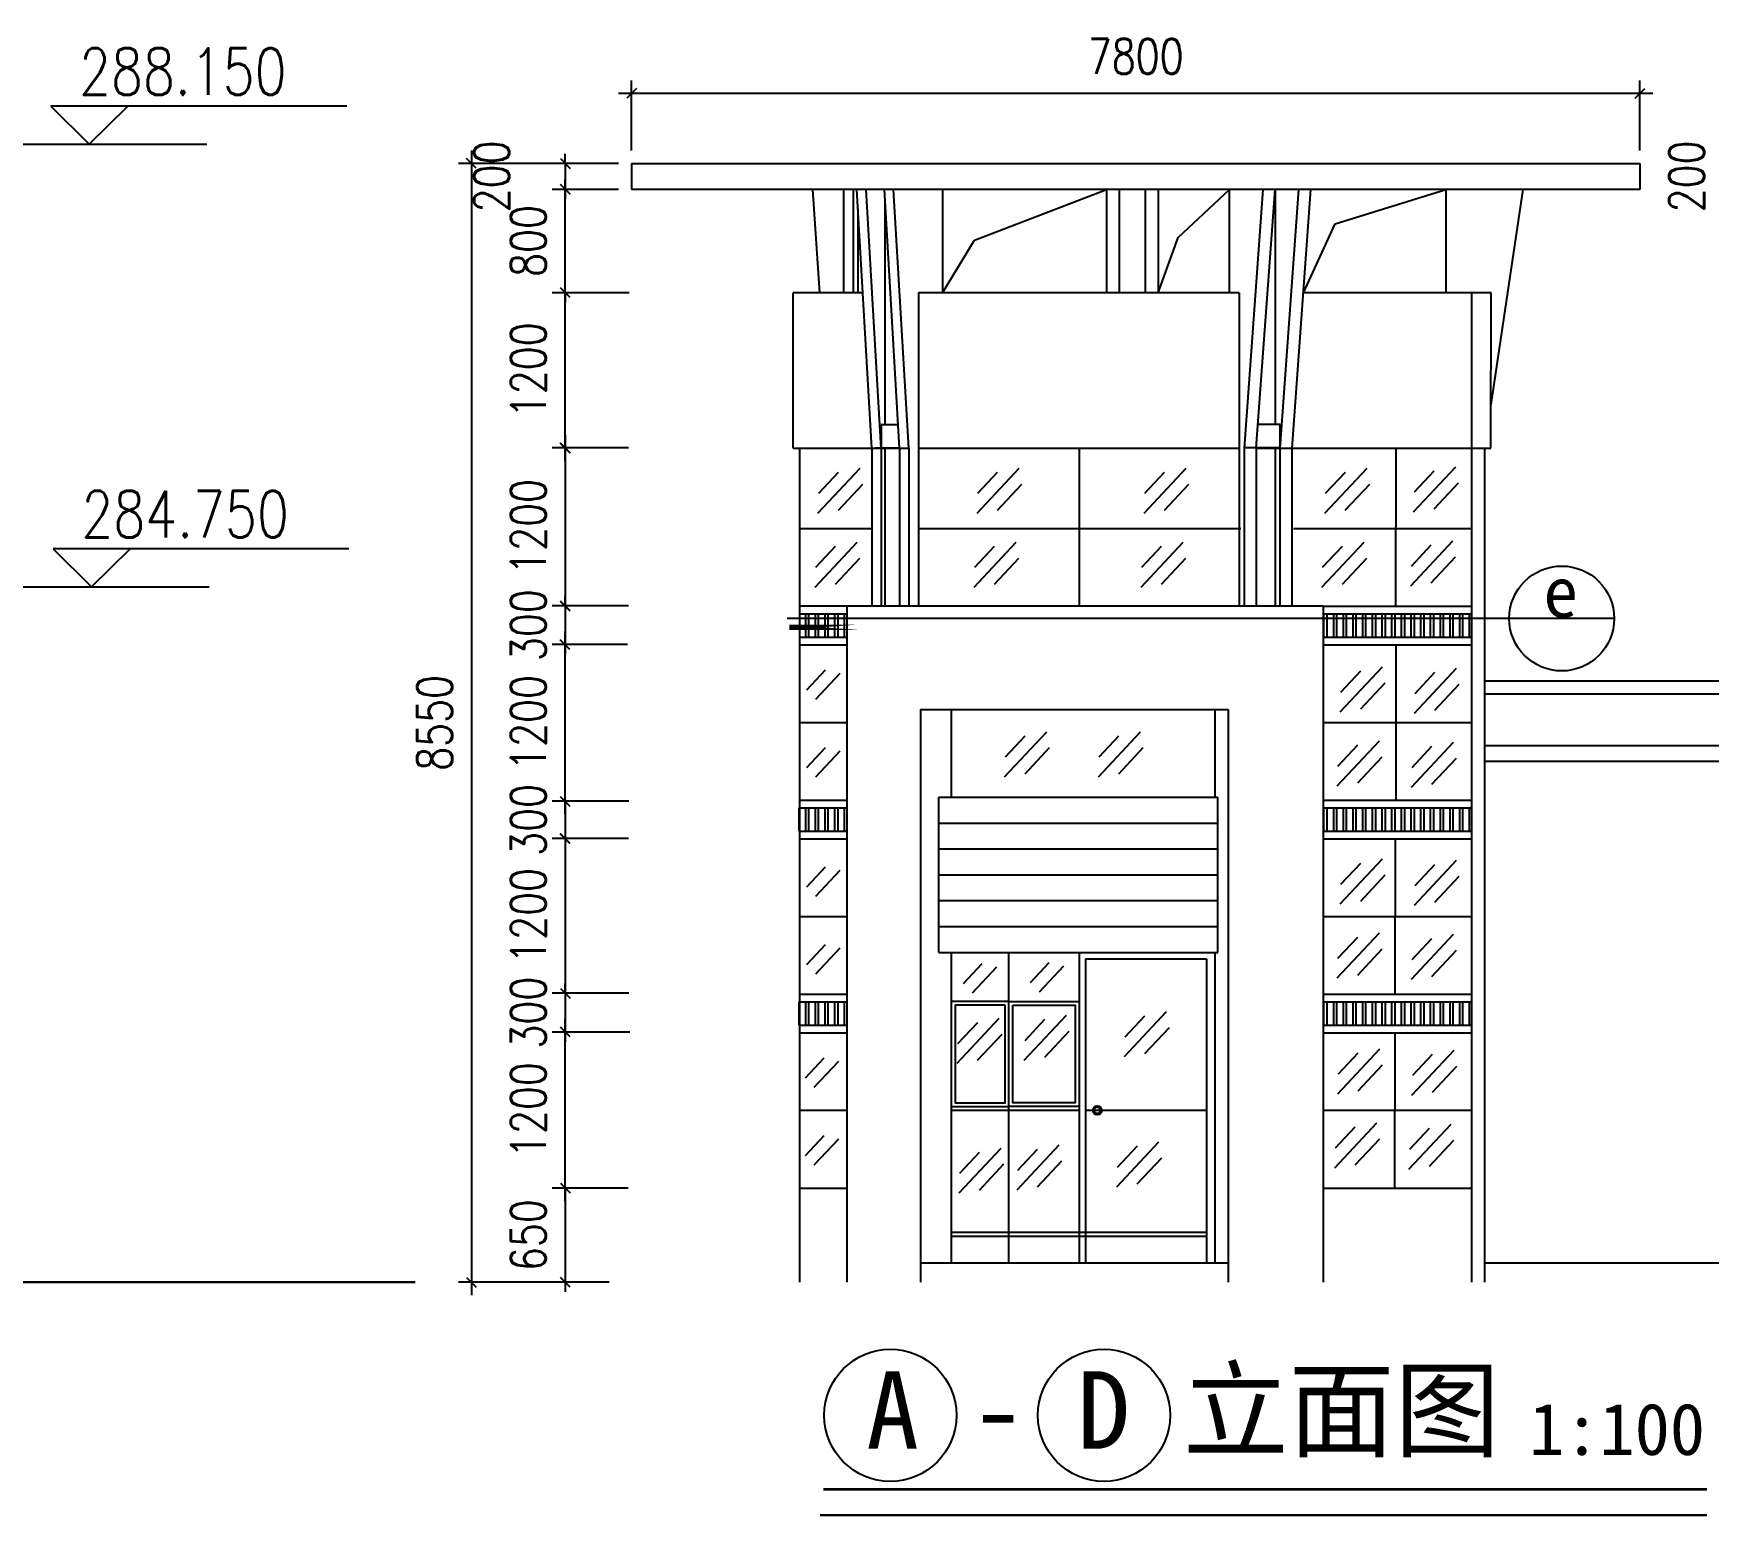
# Model space of a CAD drawing. Extents: x 249174 to 363784, y -3149 to 82603.
# Drawn here: x 343361 to 356317, y -294 to 11173 of the extents above; entities that cross this region are included whole.
import ezdxf

# ---------------------------------------------------------------- set-up
doc = ezdxf.new("R2010")
doc.units = 0
doc.header["$LTSCALE"] = 1000
doc.header["$MEASUREMENT"] = 0
doc.linetypes.add('DOTE', pattern=[2.42, 2, -0.2, 0.02, -0.2])
doc.layers.get('0').update_dxf_attribs({"linetype": 'CONTINUOUS'})
doc.layers.get('DEFPOINTS').update_dxf_attribs({"color": 6, "linetype": 'CONTINUOUS'})
for name, color, linetype in [('111', 4, 'CONTINUOUS'), ('3', 84, 'CONTINUOUS'), ('DIM', 3, 'CONTINUOUS'), ('DOTE', 4, 'DOTE'), ('LAYER7', 8, 'CONTINUOUS'), ('PUB_TEXT', 7, 'CONTINUOUS'), ('W', 6, 'CONTINUOUS'), ('WALL', 255, 'CONTINUOUS')]:
    doc.layers.add(name, color=color, linetype=linetype)
doc.styles.add('DIM_FONT', font='SIMPLEX', dxfattribs={"width": 0.8})
doc.styles.add('HZTXT', font='SIMSUN.TTF')
doc.dimstyles.new('DIMN', dxfattribs={"dimtxt": 300, "dimasz": 1, "dimexe": 250, "dimexo": 300, "dimgap": 150, "dimtad": 1, "dimdec": 0, "dimzin": 0, "dimtxsty": 'DIM_FONT', "dimblk": '_DIMX', "dimblk1": '_DIMX', "dimblk2": '_DIMX', "dimcen": 100, "dimdle": 250, "dimclrd": 3, "dimclre": 3, "dimclrt": 7, "dimazin": 3, "dimtfac": 1, "dimtdec": 0, "dimtix": 1, "dimtmove": 0, "dimatfit": 3, "dimtolj": 1, "dimtzin": 0})

# ---------------------------------------------------------------- blocks, each defined once
blk = doc.blocks.new('_OBLIQUE')
at = {"color": 0, "linetype": 'BYBLOCK'}
blk.add_line((-0.5, -0.5), (0.5, 0.5), dxfattribs=at)
blk = doc.blocks.new('*D121')
at = {"color": 3, "linetype": 'BYBLOCK'}
for p, q in [((292711, -89472), (292711, -98323)), ((293548, -89572), (292611, -89572)), ((293548, -98223), (292611, -98223))]:
    blk.add_line(p, q, dxfattribs=at)
at = {"layer": 'DEFPOINTS', "color": 0, "linetype": 'BYBLOCK'}
for p in [(293648, -89572), (292711, -98223), (293648, -98223)]:
    blk.add_point(p, dxfattribs=at)
at = {"color": 3, "linetype": 'BYBLOCK', "xscale": 75, "yscale": 75, "zscale": 75}
for p, rotation in [((292711, -89572), 90), ((292711, -98223), 270)]:
    blk.add_blockref('_OBLIQUE', p, dxfattribs=dict(at, rotation=rotation))
at = {"color": 7, "linetype": 'BYBLOCK', "insert": (292426, -93898), "char_height": 270, "attachment_point": 5, "rotation": 90, "style": 'DIM_FONT'}
blk.add_mtext('\\A1;8550', dxfattribs=at)
blk = doc.blocks.new('_DIMX')
blk.add_line((-150, 0), (150, 0))
at = {"const_width": 50}
blk.add_lwpolyline([(-70, -70), (70, 70)], dxfattribs=at)
blk = doc.blocks.new('*D104')
at = {"color": 3, "linetype": 'BYBLOCK'}
for p, q in [((265118, -93945), (265118, -93870)), ((265118, -94745), (265118, -93945)), ((265318, -94745), (265018, -94745)), ((265118, -94745), (265118, -94820))]:
    blk.add_line(p, q, dxfattribs=at)
at = {"layer": 'DEFPOINTS', "color": 0, "linetype": 'BYBLOCK'}
for p in [(265118, -93945), (265118, -93945), (265418, -94745)]:
    blk.add_point(p, dxfattribs=at)
at = {"color": 3, "linetype": 'BYBLOCK', "xscale": 75, "yscale": 75, "zscale": 75}
for p, rotation in [((265118, -93945), 270), ((265118, -94745), 90)]:
    blk.add_blockref('_OBLIQUE', p, dxfattribs=dict(at, rotation=rotation))
at = {"color": 7, "linetype": 'BYBLOCK', "insert": (264833, -94345), "char_height": 270, "attachment_point": 5, "rotation": 90, "style": 'DIM_FONT'}
blk.add_mtext('\\A1;800', dxfattribs=at)
blk = doc.blocks.new('*D113')
at = {"color": 3, "linetype": 'BYBLOCK'}
for p, q in [((293436, -97495), (293436, -97420)), ((293436, -97495), (293436, -98223)), ((293777, -98223), (293336, -98223)), ((293436, -98223), (293436, -98298))]:
    blk.add_line(p, q, dxfattribs=at)
at = {"layer": 'DEFPOINTS', "color": 0, "linetype": 'BYBLOCK'}
for p in [(293436, -97495), (293436, -98223), (293877, -98223)]:
    blk.add_point(p, dxfattribs=at)
at = {"color": 3, "linetype": 'BYBLOCK', "xscale": 75, "yscale": 75, "zscale": 75}
for p, rotation in [((293436, -97495), 270), ((293436, -98223), 90)]:
    blk.add_blockref('_OBLIQUE', p, dxfattribs=dict(at, rotation=rotation))
at = {"color": 7, "linetype": 'BYBLOCK', "insert": (293151, -97859), "char_height": 270, "attachment_point": 5, "rotation": 90, "style": 'DIM_FONT'}
blk.add_mtext('\\A1;650', dxfattribs=at)
blk = doc.blocks.new('*D105')
at = {"color": 3, "linetype": 'BYBLOCK'}
for p, q in [((265118, -96045), (265118, -94645)), ((265612, -94745), (265018, -94745)), ((265607, -95945), (265018, -95945))]:
    blk.add_line(p, q, dxfattribs=at)
at = {"layer": 'DEFPOINTS', "color": 0, "linetype": 'BYBLOCK'}
for p in [(265118, -94745), (265712, -94745), (265707, -95945)]:
    blk.add_point(p, dxfattribs=at)
at = {"color": 3, "linetype": 'BYBLOCK', "xscale": 75, "yscale": 75, "zscale": 75}
for p, rotation in [((265118, -94745), 90), ((265118, -95945), 270)]:
    blk.add_blockref('_OBLIQUE', p, dxfattribs=dict(at, rotation=rotation))
at = {"color": 7, "linetype": 'BYBLOCK', "insert": (264833, -95345), "char_height": 270, "attachment_point": 5, "rotation": 90, "style": 'DIM_FONT'}
blk.add_mtext('\\A1;1200', dxfattribs=at)
blk = doc.blocks.new('*D106')
at = {"color": 3, "linetype": 'BYBLOCK'}
for p, q in [((265117, -95845), (265117, -97267)), ((265318, -95945), (265017, -95945)), ((265368, -97167), (265017, -97167))]:
    blk.add_line(p, q, dxfattribs=at)
at = {"layer": 'DEFPOINTS', "color": 0, "linetype": 'BYBLOCK'}
for p in [(265418, -95945), (265117, -97167), (265468, -97167)]:
    blk.add_point(p, dxfattribs=at)
at = {"color": 3, "linetype": 'BYBLOCK', "xscale": 75, "yscale": 75, "zscale": 75}
for p, rotation in [((265117, -95945), 90), ((265117, -97167), 270)]:
    blk.add_blockref('_OBLIQUE', p, dxfattribs=dict(at, rotation=rotation))
at = {"color": 7, "linetype": 'BYBLOCK', "insert": (264832, -96556), "char_height": 270, "attachment_point": 5, "rotation": 90, "style": 'DIM_FONT'}
blk.add_mtext('\\A1;1200', dxfattribs=at)
blk = doc.blocks.new('*D107')
at = {"color": 3, "linetype": 'BYBLOCK'}
for p, q in [((265607, -97166), (265017, -97166)), ((265117, -97166), (265117, -97091)), ((265117, -97166), (265117, -97466)), ((265601, -97466), (265017, -97466)), ((265117, -97466), (265117, -97541))]:
    blk.add_line(p, q, dxfattribs=at)
at = {"layer": 'DEFPOINTS', "color": 0, "linetype": 'BYBLOCK'}
for p in [(265707, -97166), (265117, -97466), (265701, -97466)]:
    blk.add_point(p, dxfattribs=at)
at = {"color": 3, "linetype": 'BYBLOCK', "xscale": 75, "yscale": 75, "zscale": 75}
for p, rotation in [((265117, -97166), 270), ((265117, -97466), 90)]:
    blk.add_blockref('_OBLIQUE', p, dxfattribs=dict(at, rotation=rotation))
at = {"color": 7, "linetype": 'BYBLOCK', "insert": (264832, -97316), "char_height": 270, "attachment_point": 5, "rotation": 90, "style": 'DIM_FONT'}
blk.add_mtext('\\A1;300', dxfattribs=at)
blk = doc.blocks.new('*D108')
at = {"color": 3, "linetype": 'BYBLOCK'}
for p, q in [((265117, -98778), (265117, -97366)), ((265601, -97466), (265017, -97466)), ((265610, -98678), (265017, -98678))]:
    blk.add_line(p, q, dxfattribs=at)
at = {"layer": 'DEFPOINTS', "color": 0, "linetype": 'BYBLOCK'}
for p in [(265117, -97466), (265701, -97466), (265710, -98678)]:
    blk.add_point(p, dxfattribs=at)
at = {"color": 3, "linetype": 'BYBLOCK', "xscale": 75, "yscale": 75, "zscale": 75}
for p, rotation in [((265117, -97466), 90), ((265117, -98678), 270)]:
    blk.add_blockref('_OBLIQUE', p, dxfattribs=dict(at, rotation=rotation))
at = {"color": 7, "linetype": 'BYBLOCK', "insert": (264832, -98072), "char_height": 270, "attachment_point": 5, "rotation": 90, "style": 'DIM_FONT'}
blk.add_mtext('\\A1;1200', dxfattribs=at)
blk = doc.blocks.new('*D109')
at = {"color": 3, "linetype": 'BYBLOCK'}
for p, q in [((265610, -98678), (265017, -98678)), ((265117, -98678), (265117, -98603)), ((265117, -98678), (265117, -98966)), ((265607, -98966), (265017, -98966)), ((265117, -98966), (265117, -99041))]:
    blk.add_line(p, q, dxfattribs=at)
at = {"layer": 'DEFPOINTS', "color": 0, "linetype": 'BYBLOCK'}
for p in [(265710, -98678), (265117, -98966), (265707, -98966)]:
    blk.add_point(p, dxfattribs=at)
at = {"color": 3, "linetype": 'BYBLOCK', "xscale": 75, "yscale": 75, "zscale": 75}
for p, rotation in [((265117, -98678), 270), ((265117, -98966), 90)]:
    blk.add_blockref('_OBLIQUE', p, dxfattribs=dict(at, rotation=rotation))
at = {"color": 7, "linetype": 'BYBLOCK', "insert": (264832, -98822), "char_height": 270, "attachment_point": 5, "rotation": 90, "style": 'DIM_FONT'}
blk.add_mtext('\\A1;300', dxfattribs=at)
blk = doc.blocks.new('*D110')
at = {"color": 3, "linetype": 'BYBLOCK'}
for p, q in [((265607, -98966), (265018, -98966)), ((265118, -98866), (265118, -100262)), ((265611, -100162), (265018, -100162))]:
    blk.add_line(p, q, dxfattribs=at)
at = {"layer": 'DEFPOINTS', "color": 0, "linetype": 'BYBLOCK'}
for p in [(265707, -98966), (265118, -100162), (265711, -100162)]:
    blk.add_point(p, dxfattribs=at)
at = {"color": 3, "linetype": 'BYBLOCK', "xscale": 75, "yscale": 75, "zscale": 75}
for p, rotation in [((265118, -98966), 90), ((265118, -100162), 270)]:
    blk.add_blockref('_OBLIQUE', p, dxfattribs=dict(at, rotation=rotation))
at = {"color": 7, "linetype": 'BYBLOCK', "insert": (264833, -99564), "char_height": 270, "attachment_point": 5, "rotation": 90, "style": 'DIM_FONT'}
blk.add_mtext('\\A1;1200', dxfattribs=at)
blk = doc.blocks.new('*D111')
at = {"color": 3, "linetype": 'BYBLOCK'}
for p, q in [((265118, -100162), (265118, -100087)), ((265611, -100162), (265018, -100162)), ((265118, -100162), (265118, -100462)), ((265617, -100462), (265018, -100462)), ((265118, -100462), (265118, -100537))]:
    blk.add_line(p, q, dxfattribs=at)
at = {"layer": 'DEFPOINTS', "color": 0, "linetype": 'BYBLOCK'}
for p in [(265711, -100162), (265118, -100462), (265717, -100462)]:
    blk.add_point(p, dxfattribs=at)
at = {"color": 3, "linetype": 'BYBLOCK', "xscale": 75, "yscale": 75, "zscale": 75}
for p, rotation in [((265118, -100162), 270), ((265118, -100462), 90)]:
    blk.add_blockref('_OBLIQUE', p, dxfattribs=dict(at, rotation=rotation))
at = {"color": 7, "linetype": 'BYBLOCK', "insert": (264833, -100312), "char_height": 270, "attachment_point": 5, "rotation": 90, "style": 'DIM_FONT'}
blk.add_mtext('\\A1;300', dxfattribs=at)
blk = doc.blocks.new('*D112')
at = {"color": 3, "linetype": 'BYBLOCK'}
for p, q in [((293436, -97595), (293436, -96189)), ((293935, -96289), (293336, -96289)), ((293924, -97495), (293336, -97495))]:
    blk.add_line(p, q, dxfattribs=at)
at = {"layer": 'DEFPOINTS', "color": 0, "linetype": 'BYBLOCK'}
for p in [(293436, -96289), (294035, -96289), (294024, -97495)]:
    blk.add_point(p, dxfattribs=at)
at = {"color": 3, "linetype": 'BYBLOCK', "xscale": 75, "yscale": 75, "zscale": 75}
for p, rotation in [((293436, -96289), 90), ((293436, -97495), 270)]:
    blk.add_blockref('_OBLIQUE', p, dxfattribs=dict(at, rotation=rotation))
at = {"color": 7, "linetype": 'BYBLOCK', "insert": (293151, -96892), "char_height": 270, "attachment_point": 5, "rotation": 90, "style": 'DIM_FONT'}
blk.add_mtext('\\A1;1200', dxfattribs=at)
blk = doc.blocks.new('*D122')
at = {"color": 3, "linetype": 'BYBLOCK'}
for p, q in [((265631, -93646), (265631, -93103)), ((273431, -93646), (273431, -93103)), ((265531, -93203), (273531, -93203))]:
    blk.add_line(p, q, dxfattribs=at)
at = {"layer": 'DEFPOINTS', "color": 0, "linetype": 'BYBLOCK'}
for p in [(273431, -93203), (265631, -93746), (273431, -93746)]:
    blk.add_point(p, dxfattribs=at)
at = {"color": 3, "linetype": 'BYBLOCK', "xscale": 75, "yscale": 75, "zscale": 75, "rotation": 180}
blk.add_blockref('_OBLIQUE', (265631, -93203), dxfattribs=at)
at = {"color": 3, "linetype": 'BYBLOCK', "xscale": 75, "yscale": 75, "zscale": 75}
blk.add_blockref('_OBLIQUE', (273431, -93203), dxfattribs=at)
at = {"color": 7, "linetype": 'BYBLOCK', "insert": (269531, -92918), "char_height": 270, "attachment_point": 5, "style": 'DIM_FONT'}
blk.add_mtext('\\A1;7800', dxfattribs=at)
blk = doc.blocks.new('*D103')
at = {"color": 3, "linetype": 'BYBLOCK'}
for p, q in [((265531, -93746), (265018, -93746)), ((265118, -93746), (265118, -93671)), ((265118, -93746), (265118, -93946)), ((265118, -93746), (265118, -93946)), ((265531, -93946), (265018, -93946)), ((265118, -93946), (265118, -94021))]:
    blk.add_line(p, q, dxfattribs=at)
at = {"layer": 'DEFPOINTS', "color": 0, "linetype": 'BYBLOCK'}
for p in [(265631, -93746), (265118, -93946), (265631, -93946)]:
    blk.add_point(p, dxfattribs=at)
at = {"color": 3, "linetype": 'BYBLOCK', "xscale": 75, "yscale": 75, "zscale": 75}
for p, rotation in [((265118, -93746), 270), ((265118, -93946), 90)]:
    blk.add_blockref('_OBLIQUE', p, dxfattribs=dict(at, rotation=rotation))
at = {"color": 7, "linetype": 'BYBLOCK', "insert": (264550, -93846), "char_height": 270, "attachment_point": 5, "rotation": 90, "style": 'DIM_FONT'}
blk.add_mtext('\\A1;200', dxfattribs=at)
blk = doc.blocks.new('*D101')
at = {"color": 3, "linetype": 'BYBLOCK'}
for p, q in [((274075, -93746), (274525, -93746)), ((274425, -93746), (274425, -93671)), ((274425, -93746), (274425, -93946)), ((274425, -93746), (274425, -93946)), ((274075, -93946), (274525, -93946)), ((274425, -93946), (274425, -94021))]:
    blk.add_line(p, q, dxfattribs=at)
at = {"layer": 'DEFPOINTS', "color": 0, "linetype": 'BYBLOCK'}
for p in [(273975, -93746), (273975, -93946), (274425, -93946)]:
    blk.add_point(p, dxfattribs=at)
at = {"color": 3, "linetype": 'BYBLOCK', "xscale": 75, "yscale": 75, "zscale": 75}
for p, rotation in [((274425, -93746), 270), ((274425, -93946), 90)]:
    blk.add_blockref('_OBLIQUE', p, dxfattribs=dict(at, rotation=rotation))
at = {"color": 7, "linetype": 'BYBLOCK', "insert": (273792, -93846), "char_height": 270, "attachment_point": 5, "rotation": 90, "style": 'DIM_FONT'}
blk.add_mtext('\\A1;200', dxfattribs=at)

msp = doc.modelspace()

# ---------------------------------------------------------------- linework, layer by layer
at = {"layer": '111', "linetype": 'BYBLOCK'}
for p, q in [((352428, 1901.3), (350459.3, 1901.3)), ((352428, 1871.3), (350459.3, 1871.3))]:
    msp.add_line(p, q, dxfattribs=at)
for points in [[(350906.1, 3688.9), (350459.3, 3688.9), (350459.3, 2875.7), (350906.1, 2875.7)], [(350876.1, 3658.9), (350489.3, 3658.9), (350489.3, 2905.7), (350876.1, 2905.7)], [(350906.1, 3688.9), (351448.3, 3688.9), (351448.3, 2875.7), (350906.1, 2875.7)], [(350936.1, 3658.9), (351418.3, 3658.9), (351418.3, 2905.7), (350936.1, 2905.7)]]:
    msp.add_lwpolyline(points, close=True, dxfattribs=at)
at = {"layer": '3'}
for p, q in [((345783.6, 10611.4), (343494.7, 10611.4)), ((343494.7, 10611.4), (343792.8, 10317.8)), ((343792.8, 10317.8), (344090.9, 10611.4)), ((343032, 10317.8), (344702.2, 10317.8)), ((345801.6, 7188.9), (343512.7, 7188.9)), ((343512.7, 7188.9), (343810.8, 6895.3)), ((343810.8, 6895.3), (344108.9, 7188.9)), ((343050, 6895.3), (344720.2, 6895.3))]:
    msp.add_line(p, q, dxfattribs=at)
at = {"layer": 'DIM', "linetype": 'BYBLOCK'}
msp.add_line((355587.3, 6650), (349191.8, 6650), dxfattribs=at)
at = {"layer": 'DIM', "linetype": 'BYBLOCK', "const_width": 40}
msp.add_lwpolyline([(349727.2, 6582.2), (349206.3, 6582.2)], close=True, dxfattribs=at)
at = {"layer": 'DIM', "linetype": 'BYBLOCK', "const_width": 20}
for points in [[(349469.2, -83.9), (356305.4, -83.9)], [(349445.4, -283.9), (356305.4, -283.9)]]:
    msp.add_lwpolyline(points, dxfattribs=at)
at = {"layer": 'DIM', "linetype": 'BYBLOCK'}
for centre, radius in [((355181.6, 6650), 405.7), ((349988.8, 488.4), 510.9), ((351641.4, 488.4), 510.9)]:
    msp.add_circle(centre, radius, dxfattribs=at)
at = {"layer": 'DOTE', "linetype": 'BYBLOCK'}
for p, q in [((347986.3, 10168.2), (355786.3, 10168.2)), ((347986.3, 10168.2), (347986.3, 9968.2)), ((355786.3, 10168.2), (355786.3, 9968.2)), ((355786.3, 9968.2), (347986.3, 9968.2)), ((349385.6, 9968.2), (349440.3, 9168.2)), ((349625.9, 9968.2), (349625.9, 9168.2)), ((349700.9, 9968.2), (349700.9, 9168.2)), ((349846.7, 7968.2), (349729.6, 9968.2)), ((349917.8, 7968.2), (349800.7, 9968.2)), ((350060, 7968.2), (349942.9, 9968.2)), ((349947, 9897.6), (349947, 8148.2)), ((350131.1, 7968.2), (350014, 9968.2)), ((350391, 9968.2), (350391, 9168.2)), ((351659.9, 9968.2), (351659.9, 9168.2)), ((351759.9, 9968.2), (351759.9, 9168.2)), ((351959.9, 9968.2), (351959.9, 9168.2)), ((352059.9, 9968.2), (352059.9, 9168.2)), ((352612.7, 9168.2), (352612.7, 9968.2)), ((352726.8, 7968.2), (352871.7, 9968.2)), ((352819.2, 7968.2), (352964.1, 9968.2)), ((352966.2, 9968.2), (352966.2, 8149.1)), ((353004.2, 7968.2), (353149.1, 9968.2)), ((353096.7, 7968.2), (353241.6, 9968.2)), ((354284.4, 9968.2), (354284.4, 9168.2)), ((354635, 8305), (354884.4, 9968.2)), ((349738.4, 9818), (349738.4, 9168.2)), ((349236.3, 7968.2), (349236.3, 9168.2)), ((349776.5, 9168.2), (349236.3, 9168.2)), ((350205.6, 9168.2), (350205.6, 6745.7)), ((352685.8, 9168.2), (350205.6, 9168.2)), ((352685.8, 9168.2), (352685.8, 6745.7)), ((354636.3, 9168.2), (353183.6, 9168.2)), ((354486.3, 1517.8), (354486.3, 9168.2)), ((354634.4, 7968.2), (354636.3, 9168.2)), ((349917.9, 8148.2), (349917.9, 7967.3)), ((353004.2, 6745.7), (353004.2, 8149.1)), ((349236.3, 7968.2), (350131.1, 7968.2)), ((349286.3, 7968.2), (349286.3, 1517.8)), ((349846.7, 7968.2), (349846.7, 6745.7)), ((349917.8, 7968.2), (349917.8, 6745.7)), ((349947, 7968.2), (349947, 6745.7)), ((350060, 7968.2), (350060, 6745.7)), ((350131.1, 7968.2), (350131.1, 6745.7)), ((350205.6, 7968.2), (352685.8, 7968.2)), ((352726.7, 7968.2), (352726.7, 6745.7)), ((353004.2, 7969.1), (352726.8, 7969.1)), ((352819.2, 7969.1), (352819.2, 6745.7)), ((352819.2, 7968.2), (354634.4, 7968.2)), ((352966.2, 7969.1), (352966.2, 6745.7)), ((353096.7, 6745.7), (353096.7, 7968.2)), ((354584.4, 7968.2), (354584.4, 1517.8)), ((349652.6, 6745.7), (349652.6, 1517.8)), ((353337.1, 6745.7), (349652.6, 6745.7)), ((353337.1, 6745.7), (353337.1, 1517.8)), ((354584.4, 6167.8), (361184.4, 6167.8)), ((354584.4, 6067.8), (361184.4, 6067.8)), ((350221.8, 5945.7), (350221.8, 1517.8)), ((350221.8, 5945.7), (352600.9, 5945.7)), ((350459.3, 5945.7), (350459.3, 5268.2)), ((352498.6, 5945.7), (352498.6, 5268.2)), ((352600.9, 5945.7), (352600.9, 1517.8)), ((350363.9, 4068.2), (350363.9, 5268.2)), ((350363.9, 5268.2), (352521.8, 5268.2)), ((352521.8, 4068.2), (352521.8, 5268.2)), ((350363.9, 4068.2), (352521.8, 4068.2)), ((350459.3, 4068.2), (350459.3, 1667.8)), ((351448.3, 4068.2), (351448.3, 1667.8)), ((351498.3, 4018.2), (352433.8, 4018.2)), ((351498.3, 4018.2), (351498.3, 1667.8)), ((352433.8, 4018.2), (352433.8, 1667.8)), ((352498.6, 4068.2), (352498.6, 1667.8)), ((350221.8, 1667.8), (352600.9, 1667.8))]:
    msp.add_line(p, q, dxfattribs=at)
at = {"layer": 'LAYER7', "linetype": 'BYBLOCK'}
for p, q in [((350638.4, 9574.4), (351659.9, 9968.2)), ((352213.7, 9595.5), (352612.7, 9968.2)), ((353429.6, 9701.2), (354284.4, 9968.2)), ((352059.9, 9168.2), (352213.7, 9595.5)), ((353183.6, 9168.2), (353429.6, 9701.2)), ((350391, 9168.2), (350638.4, 9574.4)), ((351450.6, 6745.7), (351453, 7968.2)), ((353899.4, 6745.7), (353901.8, 7968.2)), ((349752.5, 7810.6), (349426.2, 7462.8)), ((349585.1, 7778.4), (349432.1, 7615.3)), ((350982.7, 7810.6), (350656.5, 7462.8)), ((350815.4, 7778.4), (350662.4, 7615.3)), ((352274.4, 7810.6), (351948.2, 7462.8)), ((352107.1, 7778.4), (351954.1, 7615.3)), ((353673, 7810.6), (353346.7, 7462.8)), ((353505.7, 7778.4), (353352.6, 7615.3)), ((354359.8, 7820.8), (354033.6, 7473)), ((354192.5, 7788.6), (354039.5, 7625.5)), ((349773.7, 7687), (349584.9, 7485.8)), ((351004, 7687), (350815.1, 7485.8)), ((352295.6, 7687), (352106.8, 7485.8)), ((353694.2, 7687), (353505.4, 7485.8)), ((354381.1, 7697.3), (354192.3, 7496)), ((349286.3, 7345.7), (349846.7, 7345.7)), ((350205.6, 7345.7), (352700.3, 7345.7)), ((353108.1, 7345.7), (354486.3, 7345.7)), ((349729.7, 7238.3), (349403.5, 6890.5)), ((349562.4, 7206.1), (349409.4, 7043)), ((350959.9, 7238.3), (350633.7, 6890.5)), ((350792.6, 7206.1), (350639.6, 7043)), ((352251.6, 7238.3), (351925.4, 6890.5)), ((352084.3, 7206.1), (351931.3, 7043)), ((353650.2, 7238.3), (353324, 6890.5)), ((353482.9, 7206.1), (353329.9, 7043)), ((354337.1, 7248.5), (354010.8, 6900.7)), ((354169.7, 7216.3), (354016.7, 7053.2)), ((349750.9, 7114.8), (349562.1, 6913.5)), ((350981.2, 7114.8), (350792.4, 6913.5)), ((352272.9, 7114.8), (352084, 6913.5)), ((353671.4, 7114.8), (353482.6, 6913.5)), ((354358.3, 7125), (354169.5, 6923.7)), ((353898.9, 6445.7), (353899.4, 5245.7)), ((349485.7, 6250.4), (349340.3, 6095.4)), ((349598.1, 6224.1), (349409.3, 6022.8)), ((353791.7, 6273.7), (353465.5, 5926)), ((353624.4, 6241.5), (353471.4, 6078.4)), ((354365.7, 6263.5), (354039.5, 5915.7)), ((354198.4, 6231.3), (354045.4, 6068.2)), ((353812.9, 6150.2), (353624.1, 5948.9)), ((354387, 6140), (354198.2, 5938.7)), ((349286.3, 5845.7), (349652.6, 5845.7)), ((353337.1, 5845.7), (354486.3, 5845.7)), ((351196, 5772), (350869.7, 5424.2)), ((351028.7, 5739.8), (350875.7, 5576.7)), ((351921.3, 5772), (351595.1, 5424.2)), ((351754, 5739.8), (351601, 5576.7)), ((353768.9, 5701.4), (353442.7, 5353.7)), ((349485.7, 5649.5), (349340.3, 5494.5)), ((349598.1, 5623.1), (349409.3, 5421.8)), ((351217.2, 5648.5), (351028.4, 5447.2)), ((351942.6, 5648.5), (351753.7, 5447.2)), ((353601.6, 5669.2), (353448.6, 5506.1)), ((353790.2, 5577.9), (353601.3, 5376.6)), ((354343, 5691.2), (354016.7, 5343.4)), ((354175.6, 5659), (354022.6, 5495.9)), ((354364.2, 5567.7), (354175.4, 5366.4)), ((353893.6, 3745.7), (353895.9, 4945.7)), ((349485.7, 4727.8), (349340.3, 4572.8)), ((349598.1, 4701.5), (349409.3, 4500.2)), ((353791.7, 4787.7), (353465.5, 4439.9)), ((353624.4, 4755.5), (353471.4, 4592.3)), ((353812.9, 4664.1), (353624.1, 4462.8)), ((354365.7, 4777.4), (354039.5, 4429.6)), ((354198.4, 4745.2), (354045.4, 4582.1)), ((354387, 4653.9), (354198.2, 4452.6)), ((349286.3, 4345.7), (349652.6, 4345.7)), ((353337.1, 4345.7), (354486.3, 4345.7)), ((353768.9, 4215.4), (353442.7, 3867.6)), ((353601.6, 4183.2), (353448.6, 4020.1)), ((354343, 4205.1), (354016.7, 3857.4)), ((354175.6, 4172.9), (354022.6, 4009.8)), ((349485.7, 4126.9), (349340.3, 3971.9)), ((349598.1, 4100.5), (349409.3, 3899.2)), ((350906.1, 1667.8), (350906.1, 4068.2)), ((353790.2, 4091.9), (353601.3, 3890.6)), ((354364.2, 4081.6), (354175.4, 3880.3)), ((350697.3, 3979.3), (350551.9, 3824.3)), ((350809.7, 3953), (350620.8, 3751.7)), ((351215.9, 3986.9), (351070.5, 3831.9)), ((351328.3, 3960.5), (351139.5, 3759.2)), ((350505.5, 3211.2), (350831.7, 3559)), ((350511.4, 3363.6), (350664.4, 3526.8)), ((351024.9, 3235.3), (351351.1, 3583.1)), ((351030.8, 3387.8), (351183.8, 3550.9)), ((352122.9, 3607.2), (351796.6, 3259.4)), ((351955.5, 3575), (351802.5, 3411.9)), ((350664.1, 3234.1), (350853, 3435.4)), ((351183.6, 3258.2), (351372.4, 3459.5)), ((352144.1, 3483.6), (351955.3, 3282.4)), ((353890.7, 2245.7), (353893, 3445.7)), ((349474.3, 3251.1), (349328.9, 3096.1)), ((353772.6, 3320.6), (353446.4, 2972.9)), ((353605.3, 3288.4), (353452.3, 3125.3)), ((354346.7, 3310.4), (354020.4, 2962.6)), ((354179.4, 3278.2), (354026.4, 3115.1)), ((349586.7, 3224.7), (349397.9, 3023.4)), ((353793.9, 3197.1), (353605, 2995.8)), ((354367.9, 3186.9), (354179.1, 2985.6)), ((349652.6, 2845.7), (349286.3, 2845.7)), ((351448.3, 2845.7), (350459.3, 2845.7)), ((352433.8, 2845.7), (351498.3, 2845.7)), ((354486.3, 2845.7), (353337.1, 2845.7)), ((353749.8, 2748.3), (353423.6, 2400.6)), ((354323.9, 2738.1), (353997.7, 2390.3)), ((349474.3, 2650.1), (349328.9, 2495.1)), ((349586.7, 2623.7), (349397.9, 2422.4)), ((352063.9, 2601), (351737.7, 2253.3)), ((353582.5, 2716.1), (353429.5, 2553)), ((353771.1, 2624.8), (353582.3, 2423.5)), ((354156.6, 2705.9), (354003.6, 2542.8)), ((354345.1, 2614.6), (354156.3, 2413.3)), ((350843.8, 2552.8), (350517.5, 2205.1)), ((350676.5, 2520.6), (350523.5, 2357.5)), ((351292.2, 2576.9), (350966, 2229.2)), ((351124.9, 2544.7), (350971.9, 2381.6)), ((351896.6, 2568.8), (351743.6, 2405.7)), ((352085.1, 2477.5), (351896.3, 2276.2)), ((350865, 2429.3), (350676.2, 2228)), ((351313.4, 2453.4), (351124.6, 2252.1))]:
    msp.add_line(p, q, dxfattribs=at)
for radius in [35, 25]:
    msp.add_circle((351589.1, 2846.8), radius, dxfattribs=at)
at = {"layer": 'W', "linetype": 'BYBLOCK'}
for p, q in [((350049.5, 8148.2), (349917.9, 8148.2)), ((353004.2, 8149.1), (352832.3, 8149.1)), ((350060, 7968.2), (349875, 7968.2)), ((353004.2, 7969.1), (352819.2, 7969.1)), ((349652.6, 6745.7), (349286.3, 6745.7)), ((353337.1, 6745.7), (354486.3, 6745.7)), ((349286.3, 6685.7), (349652.6, 6685.7)), ((349334.1, 6505.7), (349334.1, 6685.7)), ((349359.1, 6505.7), (349359.1, 6685.7)), ((349409.1, 6505.7), (349409.1, 6685.7)), ((349434.1, 6505.7), (349434.1, 6685.7)), ((349484.1, 6505.7), (349484.1, 6685.7)), ((349509.1, 6505.7), (349509.1, 6685.7)), ((349559.1, 6505.7), (349559.1, 6685.7)), ((349584.1, 6505.7), (349584.1, 6685.7)), ((349634.1, 6505.7), (349634.1, 6685.7)), ((353337.1, 6685.7), (354486.3, 6685.7)), ((353342.8, 6505.7), (353342.8, 6685.7)), ((353367.8, 6505.7), (353367.8, 6685.7)), ((353417.8, 6505.7), (353417.8, 6685.7)), ((353442.8, 6505.7), (353442.8, 6685.7)), ((353492.8, 6505.7), (353492.8, 6685.7)), ((353517.8, 6505.7), (353517.8, 6685.7)), ((353567.8, 6505.7), (353567.8, 6685.7)), ((353592.8, 6505.7), (353592.8, 6685.7)), ((353642.8, 6505.7), (353642.8, 6685.7)), ((353667.8, 6505.7), (353667.8, 6685.7)), ((353717.8, 6505.7), (353717.8, 6685.7)), ((353742.8, 6505.7), (353742.8, 6685.7)), ((353792.8, 6505.7), (353792.8, 6685.7)), ((353817.8, 6505.7), (353817.8, 6685.7)), ((353867.8, 6505.7), (353867.8, 6685.7)), ((353892.8, 6505.7), (353892.8, 6685.7)), ((353942.8, 6505.7), (353942.8, 6685.7)), ((353967.8, 6505.7), (353967.8, 6685.7)), ((354017.8, 6505.7), (354017.8, 6685.7)), ((354042.8, 6505.7), (354042.8, 6685.7)), ((354092.8, 6505.7), (354092.8, 6685.7)), ((354117.8, 6505.7), (354117.8, 6685.7)), ((354167.8, 6505.7), (354167.8, 6685.7)), ((354192.8, 6505.7), (354192.8, 6685.7)), ((354242.8, 6505.7), (354242.8, 6685.7)), ((354267.8, 6505.7), (354267.8, 6685.7)), ((354317.8, 6505.7), (354317.8, 6685.7)), ((354342.8, 6505.7), (354342.8, 6685.7)), ((354392.8, 6505.7), (354392.8, 6685.7)), ((354417.8, 6505.7), (354417.8, 6685.7)), ((354467.8, 6505.7), (354467.8, 6685.7)), ((349286.3, 6505.7), (349652.6, 6505.7)), ((353337.1, 6505.7), (354486.3, 6505.7)), ((349286.3, 6445.7), (349652.6, 6445.7)), ((353337.1, 6445.7), (354486.3, 6445.7)), ((354584.4, 5667.8), (361184.4, 5667.8)), ((354584.4, 5547.8), (361184.4, 5547.8)), ((349284.1, 5005.7), (349284.1, 5185.7)), ((349286.3, 5245.7), (349652.6, 5245.7)), ((349286.3, 5185.7), (349652.6, 5185.7)), ((349334.1, 5005.7), (349334.1, 5185.7)), ((349359.1, 5005.7), (349359.1, 5185.7)), ((349409.1, 5005.7), (349409.1, 5185.7)), ((349434.1, 5005.7), (349434.1, 5185.7)), ((349484.1, 5005.7), (349484.1, 5185.7)), ((349509.1, 5005.7), (349509.1, 5185.7)), ((349559.1, 5005.7), (349559.1, 5185.7)), ((349584.1, 5005.7), (349584.1, 5185.7)), ((349634.1, 5005.7), (349634.1, 5185.7)), ((353337.1, 5245.7), (354486.3, 5245.7)), ((353337.1, 5185.7), (354486.3, 5185.7)), ((353342.8, 5005.7), (353342.8, 5185.7)), ((353367.8, 5005.7), (353367.8, 5185.7)), ((353417.8, 5005.7), (353417.8, 5185.7)), ((353442.8, 5005.7), (353442.8, 5185.7)), ((353492.8, 5005.7), (353492.8, 5185.7)), ((353517.8, 5005.7), (353517.8, 5185.7)), ((353567.8, 5005.7), (353567.8, 5185.7)), ((353592.8, 5005.7), (353592.8, 5185.7)), ((353642.8, 5005.7), (353642.8, 5185.7)), ((353667.8, 5005.7), (353667.8, 5185.7)), ((353717.8, 5005.7), (353717.8, 5185.7)), ((353742.8, 5005.7), (353742.8, 5185.7)), ((353792.8, 5005.7), (353792.8, 5185.7)), ((353817.8, 5005.7), (353817.8, 5185.7)), ((353867.8, 5005.7), (353867.8, 5185.7)), ((353892.8, 5005.7), (353892.8, 5185.7)), ((353942.8, 5005.7), (353942.8, 5185.7)), ((353967.8, 5005.7), (353967.8, 5185.7)), ((354017.8, 5005.7), (354017.8, 5185.7)), ((354042.8, 5005.7), (354042.8, 5185.7)), ((354092.8, 5005.7), (354092.8, 5185.7)), ((354117.8, 5005.7), (354117.8, 5185.7)), ((354167.8, 5005.7), (354167.8, 5185.7)), ((354192.8, 5005.7), (354192.8, 5185.7)), ((354242.8, 5005.7), (354242.8, 5185.7)), ((354267.8, 5005.7), (354267.8, 5185.7)), ((354317.8, 5005.7), (354317.8, 5185.7)), ((354342.8, 5005.7), (354342.8, 5185.7)), ((354392.8, 5005.7), (354392.8, 5185.7)), ((354417.8, 5005.7), (354417.8, 5185.7)), ((354467.8, 5005.7), (354467.8, 5185.7)), ((350363.9, 5068.2), (352521.8, 5068.2)), ((349286.3, 5005.7), (349652.6, 5005.7)), ((349286.3, 4945.7), (349652.6, 4945.7)), ((353337.1, 5005.7), (354486.3, 5005.7)), ((353337.1, 4945.7), (354486.3, 4945.7)), ((350363.9, 4868.2), (352521.8, 4868.2)), ((350363.9, 4668.2), (352521.8, 4668.2)), ((350363.9, 4468.2), (352521.8, 4468.2)), ((350363.9, 4268.2), (352521.8, 4268.2)), ((349284.1, 3505.7), (349284.1, 3685.7)), ((349286.3, 3745.7), (349652.6, 3745.7)), ((349286.3, 3685.7), (349652.6, 3685.7)), ((349334.1, 3505.7), (349334.1, 3685.7)), ((349359.1, 3505.7), (349359.1, 3685.7)), ((349409.1, 3505.7), (349409.1, 3685.7)), ((349434.1, 3505.7), (349434.1, 3685.7)), ((349484.1, 3505.7), (349484.1, 3685.7)), ((349509.1, 3505.7), (349509.1, 3685.7)), ((349559.1, 3505.7), (349559.1, 3685.7)), ((349584.1, 3505.7), (349584.1, 3685.7)), ((349634.1, 3505.7), (349634.1, 3685.7)), ((353337.1, 3745.7), (354486.3, 3745.7)), ((353337.1, 3685.7), (354486.3, 3685.7)), ((353342.8, 3505.7), (353342.8, 3685.7)), ((353367.8, 3505.7), (353367.8, 3685.7)), ((353417.8, 3505.7), (353417.8, 3685.7)), ((353442.8, 3505.7), (353442.8, 3685.7)), ((353492.8, 3505.7), (353492.8, 3685.7)), ((353517.8, 3505.7), (353517.8, 3685.7)), ((353567.8, 3505.7), (353567.8, 3685.7)), ((353592.8, 3505.7), (353592.8, 3685.7)), ((353642.8, 3505.7), (353642.8, 3685.7)), ((353667.8, 3505.7), (353667.8, 3685.7)), ((353717.8, 3505.7), (353717.8, 3685.7)), ((353742.8, 3505.7), (353742.8, 3685.7)), ((353792.8, 3505.7), (353792.8, 3685.7)), ((353817.8, 3505.7), (353817.8, 3685.7)), ((353867.8, 3505.7), (353867.8, 3685.7)), ((353892.8, 3505.7), (353892.8, 3685.7)), ((353942.8, 3505.7), (353942.8, 3685.7)), ((353967.8, 3505.7), (353967.8, 3685.7)), ((354017.8, 3505.7), (354017.8, 3685.7)), ((354042.8, 3505.7), (354042.8, 3685.7)), ((354092.8, 3505.7), (354092.8, 3685.7)), ((354117.8, 3505.7), (354117.8, 3685.7)), ((354167.8, 3505.7), (354167.8, 3685.7)), ((354192.8, 3505.7), (354192.8, 3685.7)), ((354242.8, 3505.7), (354242.8, 3685.7)), ((354267.8, 3505.7), (354267.8, 3685.7)), ((354317.8, 3505.7), (354317.8, 3685.7)), ((354342.8, 3505.7), (354342.8, 3685.7)), ((354392.8, 3505.7), (354392.8, 3685.7)), ((354417.8, 3505.7), (354417.8, 3685.7)), ((354467.8, 3505.7), (354467.8, 3685.7)), ((349286.3, 3505.7), (349652.6, 3505.7)), ((353337.1, 3505.7), (354486.3, 3505.7)), ((349286.3, 3445.7), (349652.6, 3445.7)), ((353337.1, 3445.7), (354486.3, 3445.7)), ((349286.3, 2245.7), (349652.6, 2245.7)), ((353337.1, 2245.7), (354486.3, 2245.7)), ((354584.4, 1668.8), (361134.4, 1668.8))]:
    msp.add_line(p, q, dxfattribs=at)
at = {"layer": 'WALL', "linetype": 'BYBLOCK', "const_width": 20}
msp.add_lwpolyline([(346314.5, 1517.8), (341780.8, 1517.8), (341780.8, 1667.8), (315101.8, 1667.8)], dxfattribs=at)

# ---------------------------------------------------------------- texts
at = {"layer": 'DIM', "linetype": 'BYBLOCK', "style": 'HZTXT'}
for s, height, p in [('e', 393.8, (355040.3, 6658.2)), ('A - D 立面图', 600, (349801.9, 229.8)), ('1:100', 400, (354929.6, 182))]:
    msp.add_text(s, height=height, dxfattribs=at).set_placement(p)
at = {"layer": 'PUB_TEXT', "linetype": 'CONTINUOUS', "style": 'DIM_FONT', "width": 0.8}
for s, p in [('288.150', (343713.6, 10698.8)), ('284.750', (343731.6, 7276.3))]:
    msp.add_text(s, height=360, dxfattribs=at).set_placement(p)

# ---------------------------------------------------------------- dimensions: what is measured, and where the dimension line sits
at = {"layer": 'DIM', "linetype": 'BYBLOCK'}
dim = msp.add_linear_dim(base=(355786.3, 10711.1), p1=(347986.3, 10168.2), p2=(355786.3, 10168.2), dimstyle='DIMN', override={"dimtxt": 270, "dimasz": 75, "dimexe": 100, "dimexo": 100, "dimblk1": 'OBLIQUE', "dimblk2": 'OBLIQUE', "dimsah": 1, "dimdle": 100}, dxfattribs=at)
dim.commit()
dim.dimension.update_dxf_attribs({"geometry": '*D122', "text_midpoint": (351886.3, 10996.1), "insert": (82355.8, 103914.2)})
for base, p1, p2, picture, middle in [((347473.9, 9968.2), (347986.3, 10168.2), (347986.3, 9968.2), '*D103', (346906, 10068.2)), ((356780.8, 9967.8), (356330.8, 10167.8), (356330.8, 9967.8), '*D101', (356147.9, 10067.8))]:
    dim = msp.add_linear_dim(base=base, p1=p1, p2=p2, angle=90, dimstyle='DIMN', override={"dimtxt": 270, "dimasz": 75, "dimexe": 100, "dimexo": 100, "dimblk1": 'OBLIQUE', "dimblk2": 'OBLIQUE', "dimsah": 1, "dimdle": 100}, dxfattribs=at)
    dim.commit()
    dim.dimension.update_dxf_attribs({"geometry": picture, "text_midpoint": middle, "dimtype": 128, "insert": (82355.8, 103914.2)})
for base, p1, p2, text, picture, middle, set_off in [((346749.2, 1517.8), (347686.3, 10168.2), (347686.3, 1517.8), '8550', '*D121', (346464.2, 5843), (54037.8, 99740.6)), ((347472.7, 6746.7), (347773.9, 7969.2), (347823.9, 6746.7), '1200', '*D106', (347187.7, 7358), (82355.8, 103914.2)), ((347472.7, 6447.7), (348066.3, 5236), (348056.8, 6447.7), '1200', '*D108', (347187.7, 5841.9), (82355.8, 103914.2)), ((347472.7, 4947.7), (348066.3, 5236), (348063.2, 4947.7), '300', '*D109', (347187.7, 5091.9), (82355.8, 103914.2)), ((347473.9, 3752.1), (348063.2, 4947.7), (348066.3, 3752.1), '1200', '*D110', (347188.9, 4349.9), (82355.8, 103914.2)), ((347473.9, 3451.9), (348061.6, 2245.7), (348073, 3451.9), '1200', '*D112', (347188.9, 2848.8), (54037.8, 99740.6)), ((347473.9, 1517.8), (347473.9, 2245.7), (347914.7, 1517.8), '650', '*D113', (347188.9, 1881.8), (54037.8, 99740.6))]:
    dim = msp.add_linear_dim(base=base, p1=p1, p2=p2, angle=90, text=text, dimstyle='DIMN', override={"dimtxt": 270, "dimasz": 75, "dimexe": 100, "dimexo": 100, "dimblk1": 'OBLIQUE', "dimblk2": 'OBLIQUE', "dimsah": 1, "dimdle": 100}, dxfattribs=at)
    dim.commit()
    dim.dimension.update_dxf_attribs({"geometry": picture, "text_midpoint": middle, "insert": set_off})
for base, p1, p2, picture, middle in [((347473.9, 9969.2), (347773.9, 9169.2), (347473.9, 9969.2), '*D104', (347188.9, 9569.2)), ((347473.9, 9169.2), (348062.4, 7969.2), (348068.2, 9169.2), '*D105', (347188.9, 8569.2)), ((347472.7, 6447.7), (348062.6, 6747.7), (348056.8, 6447.7), '*D107', (347187.7, 6597.7)), ((347473.9, 3451.9), (348066.3, 3752.1), (348073, 3451.9), '*D111', (347188.9, 3602))]:
    dim = msp.add_linear_dim(base=base, p1=p1, p2=p2, angle=90, dimstyle='DIMN', override={"dimtxt": 270, "dimasz": 75, "dimexe": 100, "dimexo": 100, "dimblk1": 'OBLIQUE', "dimblk2": 'OBLIQUE', "dimsah": 1, "dimdle": 100}, dxfattribs=at)
    dim.commit()
    dim.dimension.update_dxf_attribs({"geometry": picture, "text_midpoint": middle, "insert": (82355.8, 103914.2)})

doc.saveas('drawing.dxf')
